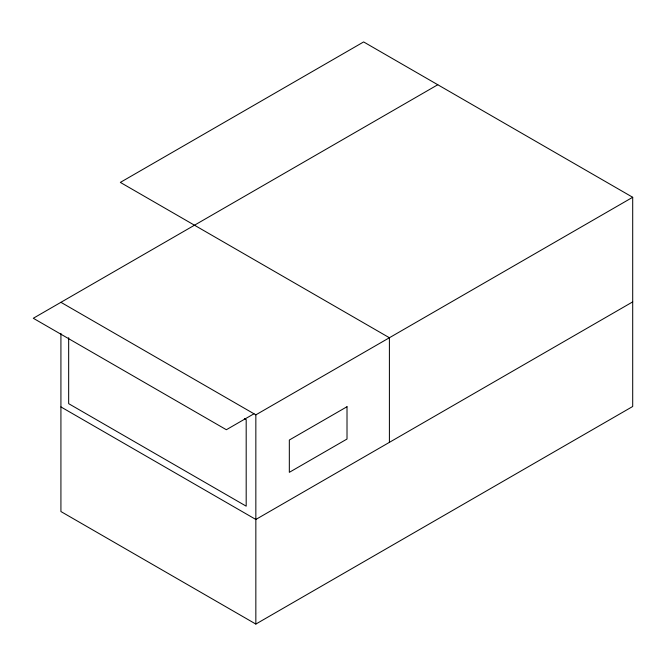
<?xml version="1.0" encoding="UTF-8"?>
<svg xmlns="http://www.w3.org/2000/svg" width="666" height="666" viewBox="0 0 666 666"><rect width="100%" height="100%" fill="white"/><g stroke="black" fill="none" stroke-linecap="round" stroke-linejoin="round"><path stroke-width="1" d="M437.787 84.74L33.3 318.265L226.357 429.728L253.979 413.777M60.922 302.314L255.844 414.851L632.7 197.278L632.7 406.493L255.844 624.067L60.922 511.538L60.922 333.391M632.7 301.881L255.844 519.463L60.922 406.926M632.7 197.278L363.636 41.933L120.338 182.401L389.402 337.745L389.402 442.349M244.389 418.531L246.187 419.572L246.187 506.16L68.665 403.663L68.665 337.695M255.844 414.851L255.844 624.067M347.011 406.726L289.327 440.026L289.327 472.336L347.011 439.036L347.011 406.726"/></g></svg>
